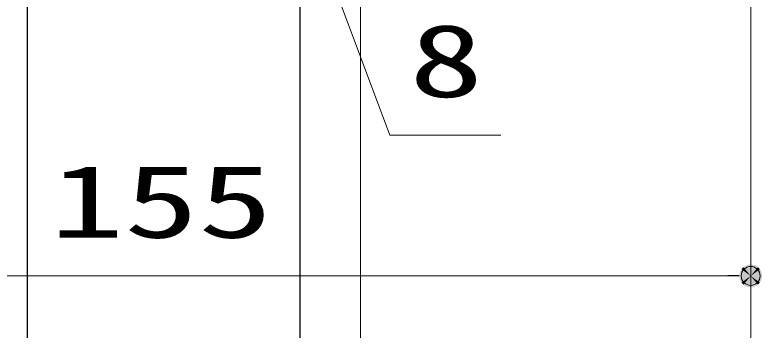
# Model space of a CAD drawing. Units: millimetres, scale not verified. Extents: x -1306 to 1306, y -607 to 607.
# Drawn here: x -290.6 to -192, y -27.5 to 14 of the extents above; entities that cross this region are included whole.
import ezdxf
from ezdxf.enums import TextEntityAlignment as Align

# ---------------------------------------------------------------- set-up
doc = ezdxf.new("R2010")
doc.units = ezdxf.units.MM
doc.header["$LTSCALE"] = 5
doc.header["$PDMODE"] = 32
doc.header["$PDSIZE"] = 2.5
for name, color, linetype, lineweight in [('0-D_線(白)', 7, 'Continuous', 30), ('1-0_線(水)', 4, 'Continuous', 9), ('1-1_寸法線', 3, 'Continuous', 13), ('1-4_DEFPOINTS', 7, 'Continuous', 5), ('1-5_0', 3, 'Continuous', 25)]:
    doc.layers.add(name, color=color, linetype=linetype, lineweight=lineweight)
doc.styles.add('ＭＳ ゴシック', font='')
doc.styles.get('ＭＳ ゴシック').set_extended_font_data('MS Gothic')

# ---------------------------------------------------------------- blocks, each defined once
blk = doc.blocks.new('_DOT')
at = {"layer": '1-5_0'}
blk.add_line((-2.5, 0), (-5, 0), dxfattribs=at)
for points in [[(0, 0), (-2.023, 1.469), (-1.822, 1.711)], [(0, 0), (-1.822, 1.711), (-1.594, 1.926)], [(0, 0), (-1.594, 1.926), (-1.34, 2.111)], [(0, 0), (-1.34, 2.111), (-1.064, 2.262)], [(0, 0), (-1.064, 2.262), (-0.773, 2.378)], [(0, 0), (-0.773, 2.378), (-0.468, 2.456)], [(0, 0), (-0.468, 2.456), (-0.157, 2.495)], [(0, 0), (-0.157, 2.495), (0.157, 2.495)], [(0, 0), (0.157, 2.495), (0.468, 2.456)], [(0, 0), (0.468, 2.456), (0.773, 2.378)], [(0, 0), (0.773, 2.378), (1.064, 2.262)], [(0, 0), (1.064, 2.262), (1.34, 2.111)], [(0, 0), (1.34, 2.111), (1.594, 1.926)], [(0, 0), (1.594, 1.926), (1.822, 1.711)], [(0, 0), (1.822, 1.711), (2.023, 1.469)], [(0, 0), (-2.5, 0), (-2.48, 0.313)], [(0, 0), (-2.48, -0.313), (-2.5, 0)], [(0, 0), (-2.48, 0.313), (-2.421, 0.622)], [(0, 0), (-2.421, -0.622), (-2.48, -0.313)], [(0, 0), (-2.421, 0.622), (-2.324, 0.92)], [(0, 0), (-2.324, -0.92), (-2.421, -0.622)], [(0, 0), (-2.324, 0.92), (-2.191, 1.204)], [(0, 0), (-2.191, -1.204), (-2.324, -0.92)], [(0, 0), (-2.191, 1.204), (-2.023, 1.469)], [(0, 0), (-2.023, -1.469), (-2.191, -1.204)], [(0, 0), (-1.822, -1.711), (-2.023, -1.469)], [(0, 0), (-1.594, -1.926), (-1.822, -1.711)], [(0, 0), (-1.34, -2.111), (-1.594, -1.926)], [(0, 0), (-1.064, -2.262), (-1.34, -2.111)], [(0, 0), (-0.773, -2.378), (-1.064, -2.262)], [(0, 0), (-0.468, -2.456), (-0.773, -2.378)], [(0, 0), (-0.157, -2.495), (-0.468, -2.456)], [(0, 0), (0.157, -2.495), (-0.157, -2.495)], [(0, 0), (2.023, 1.469), (2.191, 1.204)], [(0, 0), (2.191, 1.204), (2.324, 0.92)], [(0, 0), (2.324, 0.92), (2.421, 0.622)], [(0, 0), (2.421, 0.622), (2.48, 0.313)], [(0, 0), (2.48, 0.313), (2.5, 0)], [(0, 0), (0.468, -2.456), (0.157, -2.495)], [(0, 0), (0.773, -2.378), (0.468, -2.456)], [(0, 0), (1.064, -2.262), (0.773, -2.378)], [(0, 0), (1.34, -2.111), (1.064, -2.262)], [(0, 0), (1.594, -1.926), (1.34, -2.111)], [(0, 0), (1.822, -1.711), (1.594, -1.926)], [(0, 0), (2.023, -1.469), (1.822, -1.711)], [(0, 0), (2.191, -1.204), (2.023, -1.469)], [(0, 0), (2.324, -0.92), (2.191, -1.204)], [(0, 0), (2.421, -0.622), (2.324, -0.92)], [(0, 0), (2.48, -0.313), (2.421, -0.622)], [(0, 0), (2.5, 0), (2.48, -0.313)]]:
    blk.add_solid(points, dxfattribs=at)

msp = doc.modelspace()

# ---------------------------------------------------------------- linework, layer by layer
at = {"layer": '0-D_線(白)'}
for p, q in [((-289.001, 87.223), (-289.002, -136.992)), ((-253.001, 87.223), (-253.001, -136.992))]:
    msp.add_line(p, q, dxfattribs=at)
at = {"layer": '1-0_線(水)'}
for p, q in [((-245.001, 99.223), (-245.001, -136.992)), ((-193.501, 99.223), (-193.501, -136.992))]:
    msp.add_line(p, q, dxfattribs=at)
at = {"layer": '1-1_寸法線'}
for p, q in [((-193.501, 91.223), (-193.501, -24.402)), ((-345.501, -20.402), (-196.501, -20.402))]:
    msp.add_line(p, q, dxfattribs=at)
msp.add_lwpolyline([(-249.001, 19.223), (-241.153, -1.844), (-226.487, -1.844)], dxfattribs=at)
at = {"layer": '1-4_DEFPOINTS'}
msp.add_point((-193.501, -20.402), dxfattribs=at)

# ---------------------------------------------------------------- block references
at = {"layer": '1-1_寸法線', "xscale": 0.6, "yscale": 0.6}
msp.add_blockref('_DOT', (-193.501, -20.402), dxfattribs=at)

# ---------------------------------------------------------------- texts
at = {"layer": '1-1_寸法線', "style": 'ＭＳ ゴシック', "width": 1.5}
for s, p in [('8', (-238.582, 0.306)), ('155', (-286.001, -18.252))]:
    msp.add_text(s, height=9.604, dxfattribs=at).set_placement(p, align=Align.BOTTOM_LEFT)

doc.saveas('drawing.dxf')
